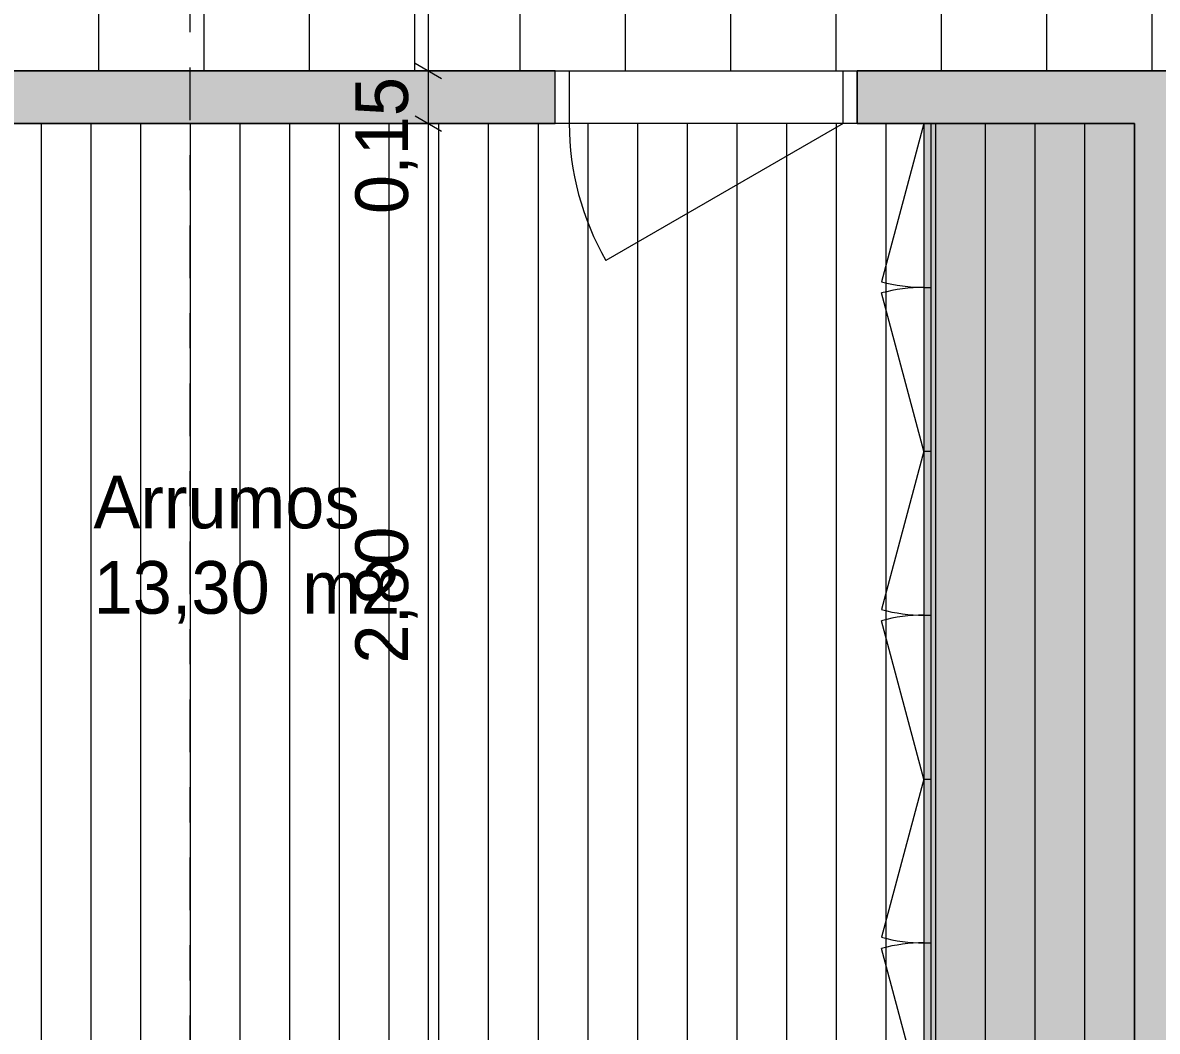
# Model space of a CAD drawing. Header units: metres. Extents: x -111189 to -108577, y -72951 to -72647.
# Drawn here: x -110737.475 to -110734.244, y -72937.689 to -72934.817 of the extents above; entities that cross this region are included whole.
import ezdxf

# ---------------------------------------------------------------- set-up
doc = ezdxf.new("R2010")
doc.units = ezdxf.units.M
doc.header["$MEASUREMENT"] = 0
doc.linetypes.add('Dot & Dashed', pattern=[0.670278, 0.3175, -0.176389, 0, -0.176389])
doc.linetypes.add('OTK - Traço Ponto CORTES_ALÇ', pattern=[0.6, 0.3, -0.15, 0, -0.15])
for name, color, linetype in [('Planta Piso -1_1_0', 7, 'Continuous'), ('Planta Piso -1_1_03 - LAJES', 7, 'Continuous'), ('Planta Piso -1_1_07 - MUROS', 7, 'Continuous'), ('Planta Piso -1_1_08 - EQUIPAMENTO FIXO', 7, 'Continuous'), ('Planta Piso -1_1_11 - ZONA_ÁREA', 7, 'Continuous'), ('Planta Piso -1_1_12 - COTAS GERAIS', 7, 'Continuous'), ('Planta Piso -1_1_14 - CORTES.Marcadores', 7, 'Continuous')]:
    doc.layers.add(name, color=color, linetype=linetype)
doc.styles.add('ESTILO_GERADO_3', font='AGENCYR.TTF')

# ---------------------------------------------------------------- blocks, each defined once
blk = doc.blocks.new('*X140', base_point=(-110755.4355, -72968.689))
at = {"layer": 'Planta Piso -1_1_03 - LAJES', "color": 253, "linetype": 'Continuous', "lineweight": 9, "ltscale": 1000}
for p, q in [((-110737.4217, -72935.1539), (-110737.4217, -72935.1039)), ((-110737.4217, -72935.1539), (-110737.4217, -72935.1039)), ((-110737.2802, -72935.1539), (-110737.2802, -72935.1039)), ((-110737.2802, -72935.1539), (-110737.2802, -72935.1039)), ((-110737.1387, -72935.1539), (-110737.1387, -72935.1039)), ((-110737.1387, -72935.1539), (-110737.1387, -72935.1039)), ((-110736.9972, -72935.1539), (-110736.9972, -72935.1039)), ((-110736.9972, -72935.1539), (-110736.9972, -72935.1039)), ((-110736.8557, -72935.1539), (-110736.8557, -72935.1039)), ((-110736.8557, -72935.1539), (-110736.8557, -72935.1039)), ((-110736.7142, -72935.1539), (-110736.7142, -72935.1039)), ((-110736.7142, -72935.1539), (-110736.7142, -72935.1039)), ((-110736.5727, -72935.1539), (-110736.5727, -72935.1039)), ((-110736.5727, -72935.1539), (-110736.5727, -72935.1039)), ((-110736.4312, -72935.1539), (-110736.4312, -72935.1039)), ((-110736.4312, -72935.1539), (-110736.4312, -72935.1039)), ((-110736.2897, -72935.1539), (-110736.2897, -72935.1039)), ((-110736.2897, -72935.1539), (-110736.2897, -72935.1039)), ((-110736.1482, -72935.1539), (-110736.1482, -72935.1039)), ((-110736.1482, -72935.1539), (-110736.1482, -72935.1039)), ((-110736.0067, -72935.1539), (-110736.0067, -72935.1039)), ((-110736.0067, -72935.1539), (-110736.0067, -72935.1039)), ((-110735.8652, -72935.1539), (-110735.8652, -72935.1039)), ((-110735.8652, -72935.1539), (-110735.8652, -72935.1039)), ((-110735.7237, -72935.1539), (-110735.7237, -72935.1039)), ((-110735.7237, -72935.1539), (-110735.7237, -72935.1039)), ((-110735.5822, -72935.1539), (-110735.5822, -72935.1039)), ((-110735.5822, -72935.1539), (-110735.5822, -72935.1039)), ((-110735.4407, -72935.1539), (-110735.4407, -72935.1039)), ((-110735.4407, -72935.1539), (-110735.4407, -72935.1039)), ((-110735.2992, -72935.1539), (-110735.2992, -72935.1039)), ((-110735.2992, -72935.1539), (-110735.2992, -72935.1039)), ((-110735.1577, -72935.1539), (-110735.1577, -72935.1039)), ((-110735.1577, -72935.1539), (-110735.1577, -72935.1039)), ((-110735.0162, -72935.1539), (-110735.0162, -72935.1039)), ((-110735.0162, -72935.1539), (-110735.0162, -72935.1039)), ((-110734.8747, -72935.1539), (-110734.8747, -72935.1039)), ((-110734.8747, -72935.1539), (-110734.8747, -72935.1039)), ((-110734.7332, -72935.1539), (-110734.7332, -72935.1039)), ((-110734.7332, -72935.1539), (-110734.7332, -72935.1039)), ((-110734.5917, -72935.1539), (-110734.5917, -72935.1039)), ((-110734.5917, -72935.1539), (-110734.5917, -72935.1039)), ((-110734.4502, -72935.1539), (-110734.4502, -72935.1039)), ((-110734.4502, -72935.1539), (-110734.4502, -72935.1039)), ((-110737.4217, -72935.4039), (-110737.4217, -72935.1539)), ((-110737.4217, -72935.4039), (-110737.4217, -72935.1539)), ((-110737.2802, -72935.4039), (-110737.2802, -72935.1539)), ((-110737.2802, -72935.4039), (-110737.2802, -72935.1539)), ((-110737.1387, -72935.4039), (-110737.1387, -72935.1539)), ((-110737.1387, -72935.4039), (-110737.1387, -72935.1539)), ((-110736.9972, -72935.4039), (-110736.9972, -72935.1539)), ((-110736.9972, -72935.4039), (-110736.9972, -72935.1539)), ((-110736.8557, -72935.4039), (-110736.8557, -72935.1539)), ((-110736.8557, -72935.4039), (-110736.8557, -72935.1539)), ((-110736.7142, -72935.4039), (-110736.7142, -72935.1539)), ((-110736.7142, -72935.4039), (-110736.7142, -72935.1539)), ((-110736.5727, -72935.4039), (-110736.5727, -72935.1539)), ((-110736.5727, -72935.4039), (-110736.5727, -72935.1539)), ((-110736.4312, -72935.4039), (-110736.4312, -72935.1539)), ((-110736.4312, -72935.4039), (-110736.4312, -72935.1539)), ((-110736.2897, -72935.4039), (-110736.2897, -72935.1539)), ((-110736.2897, -72935.4039), (-110736.2897, -72935.1539)), ((-110736.1482, -72935.4039), (-110736.1482, -72935.1539)), ((-110736.1482, -72935.4039), (-110736.1482, -72935.1539)), ((-110736.0067, -72935.4039), (-110736.0067, -72935.1539)), ((-110736.0067, -72935.4039), (-110736.0067, -72935.1539)), ((-110735.8652, -72935.4039), (-110735.8652, -72935.1539)), ((-110735.8652, -72935.4039), (-110735.8652, -72935.1539)), ((-110735.7237, -72935.4039), (-110735.7237, -72935.1539)), ((-110735.7237, -72935.4039), (-110735.7237, -72935.1539)), ((-110735.5822, -72935.4039), (-110735.5822, -72935.1539)), ((-110735.5822, -72935.4039), (-110735.5822, -72935.1539)), ((-110735.4407, -72935.4039), (-110735.4407, -72935.1539)), ((-110735.4407, -72935.4039), (-110735.4407, -72935.1539)), ((-110735.2992, -72935.4039), (-110735.2992, -72935.1539)), ((-110735.2992, -72935.4039), (-110735.2992, -72935.1539)), ((-110735.1577, -72935.4039), (-110735.1577, -72935.1539)), ((-110735.1577, -72935.4039), (-110735.1577, -72935.1539)), ((-110735.0162, -72935.4039), (-110735.0162, -72935.1539)), ((-110735.0162, -72935.4039), (-110735.0162, -72935.1539)), ((-110734.8747, -72935.4039), (-110734.8747, -72935.1539)), ((-110734.8747, -72935.4039), (-110734.8747, -72935.1539)), ((-110734.7332, -72935.4039), (-110734.7332, -72935.1539)), ((-110734.7332, -72935.4039), (-110734.7332, -72935.1539)), ((-110734.5917, -72935.4039), (-110734.5917, -72935.1539)), ((-110734.5917, -72935.4039), (-110734.5917, -72935.1539)), ((-110734.4502, -72935.4039), (-110734.4502, -72935.1539)), ((-110734.4502, -72935.4039), (-110734.4502, -72935.1539)), ((-110734.3087, -72935.4039), (-110734.3087, -72935.1539)), ((-110737.4217, -72935.6539), (-110737.4217, -72935.4039)), ((-110737.4217, -72935.6539), (-110737.4217, -72935.4039)), ((-110737.2802, -72935.6539), (-110737.2802, -72935.4039)), ((-110737.2802, -72935.6539), (-110737.2802, -72935.4039)), ((-110737.1387, -72935.6539), (-110737.1387, -72935.4039)), ((-110737.1387, -72935.6539), (-110737.1387, -72935.4039)), ((-110736.9972, -72935.6539), (-110736.9972, -72935.4039)), ((-110736.9972, -72935.6539), (-110736.9972, -72935.4039)), ((-110736.8557, -72935.6539), (-110736.8557, -72935.4039)), ((-110736.8557, -72935.6539), (-110736.8557, -72935.4039)), ((-110736.7142, -72935.6539), (-110736.7142, -72935.4039)), ((-110736.7142, -72935.6539), (-110736.7142, -72935.4039)), ((-110736.5727, -72935.6539), (-110736.5727, -72935.4039)), ((-110736.5727, -72935.6539), (-110736.5727, -72935.4039)), ((-110736.4312, -72935.6539), (-110736.4312, -72935.4039)), ((-110736.4312, -72935.6539), (-110736.4312, -72935.4039)), ((-110736.2897, -72935.6539), (-110736.2897, -72935.4039)), ((-110736.2897, -72935.6539), (-110736.2897, -72935.4039)), ((-110736.1482, -72935.6539), (-110736.1482, -72935.4039)), ((-110736.1482, -72935.6539), (-110736.1482, -72935.4039)), ((-110736.0067, -72935.6539), (-110736.0067, -72935.4039)), ((-110736.0067, -72935.6539), (-110736.0067, -72935.4039)), ((-110735.8652, -72935.6539), (-110735.8652, -72935.4039)), ((-110735.8652, -72935.6539), (-110735.8652, -72935.4039)), ((-110735.7237, -72935.6539), (-110735.7237, -72935.4039)), ((-110735.7237, -72935.6539), (-110735.7237, -72935.4039)), ((-110735.5822, -72935.6539), (-110735.5822, -72935.4039)), ((-110735.5822, -72935.6539), (-110735.5822, -72935.4039)), ((-110735.4407, -72935.6539), (-110735.4407, -72935.4039)), ((-110735.4407, -72935.6539), (-110735.4407, -72935.4039)), ((-110735.2992, -72935.6539), (-110735.2992, -72935.4039)), ((-110735.2992, -72935.6539), (-110735.2992, -72935.4039)), ((-110735.1577, -72935.6539), (-110735.1577, -72935.4039)), ((-110735.1577, -72935.6539), (-110735.1577, -72935.4039)), ((-110735.0162, -72935.6539), (-110735.0162, -72935.4039)), ((-110735.0162, -72935.6539), (-110735.0162, -72935.4039)), ((-110734.8747, -72935.6539), (-110734.8747, -72935.4039)), ((-110734.8747, -72935.6539), (-110734.8747, -72935.4039)), ((-110734.7332, -72935.6539), (-110734.7332, -72935.4039)), ((-110734.7332, -72935.6539), (-110734.7332, -72935.4039)), ((-110734.5917, -72935.6539), (-110734.5917, -72935.4039)), ((-110734.5917, -72935.6539), (-110734.5917, -72935.4039)), ((-110734.4502, -72935.6539), (-110734.4502, -72935.4039)), ((-110734.4502, -72935.6539), (-110734.4502, -72935.4039)), ((-110734.3087, -72935.6539), (-110734.3087, -72935.4039)), ((-110737.4217, -72935.9039), (-110737.4217, -72935.6539)), ((-110737.4217, -72935.9039), (-110737.4217, -72935.6539)), ((-110737.2802, -72935.9039), (-110737.2802, -72935.6539)), ((-110737.2802, -72935.9039), (-110737.2802, -72935.6539)), ((-110737.1387, -72935.9039), (-110737.1387, -72935.6539)), ((-110737.1387, -72935.9039), (-110737.1387, -72935.6539)), ((-110736.9972, -72935.9039), (-110736.9972, -72935.6539)), ((-110736.9972, -72935.9039), (-110736.9972, -72935.6539)), ((-110736.8557, -72935.9039), (-110736.8557, -72935.6539)), ((-110736.8557, -72935.9039), (-110736.8557, -72935.6539)), ((-110736.7142, -72935.9039), (-110736.7142, -72935.6539)), ((-110736.7142, -72935.9039), (-110736.7142, -72935.6539)), ((-110736.5727, -72935.9039), (-110736.5727, -72935.6539)), ((-110736.5727, -72935.9039), (-110736.5727, -72935.6539)), ((-110736.4312, -72935.9039), (-110736.4312, -72935.6539)), ((-110736.4312, -72935.9039), (-110736.4312, -72935.6539)), ((-110736.2897, -72935.9039), (-110736.2897, -72935.6539)), ((-110736.2897, -72935.9039), (-110736.2897, -72935.6539)), ((-110736.1482, -72935.9039), (-110736.1482, -72935.6539)), ((-110736.1482, -72935.9039), (-110736.1482, -72935.6539)), ((-110736.0067, -72935.9039), (-110736.0067, -72935.6539)), ((-110736.0067, -72935.9039), (-110736.0067, -72935.6539)), ((-110735.8652, -72935.9039), (-110735.8652, -72935.6539)), ((-110735.8652, -72935.9039), (-110735.8652, -72935.6539)), ((-110735.7237, -72935.9039), (-110735.7237, -72935.6539)), ((-110735.7237, -72935.9039), (-110735.7237, -72935.6539)), ((-110735.5822, -72935.9039), (-110735.5822, -72935.6539)), ((-110735.5822, -72935.9039), (-110735.5822, -72935.6539)), ((-110735.4407, -72935.9039), (-110735.4407, -72935.6539)), ((-110735.4407, -72935.9039), (-110735.4407, -72935.6539)), ((-110735.2992, -72935.9039), (-110735.2992, -72935.6539)), ((-110735.2992, -72935.9039), (-110735.2992, -72935.6539)), ((-110735.1577, -72935.9039), (-110735.1577, -72935.6539)), ((-110735.1577, -72935.9039), (-110735.1577, -72935.6539)), ((-110735.0162, -72935.9039), (-110735.0162, -72935.6539)), ((-110735.0162, -72935.9039), (-110735.0162, -72935.6539)), ((-110734.8747, -72935.9039), (-110734.8747, -72935.6539)), ((-110734.8747, -72935.9039), (-110734.8747, -72935.6539)), ((-110734.7332, -72935.9039), (-110734.7332, -72935.6539)), ((-110734.7332, -72935.9039), (-110734.7332, -72935.6539)), ((-110734.5917, -72935.9039), (-110734.5917, -72935.6539)), ((-110734.5917, -72935.9039), (-110734.5917, -72935.6539)), ((-110734.4502, -72935.9039), (-110734.4502, -72935.6539)), ((-110734.4502, -72935.9039), (-110734.4502, -72935.6539)), ((-110734.3087, -72935.9039), (-110734.3087, -72935.6539)), ((-110737.4217, -72936.1539), (-110737.4217, -72935.9039)), ((-110737.4217, -72936.1539), (-110737.4217, -72935.9039)), ((-110737.2802, -72936.1539), (-110737.2802, -72935.9039)), ((-110737.2802, -72936.1539), (-110737.2802, -72935.9039)), ((-110737.1387, -72936.1539), (-110737.1387, -72935.9039)), ((-110737.1387, -72936.1539), (-110737.1387, -72935.9039)), ((-110736.9972, -72936.1539), (-110736.9972, -72935.9039)), ((-110736.9972, -72936.1539), (-110736.9972, -72935.9039)), ((-110736.8557, -72936.1539), (-110736.8557, -72935.9039)), ((-110736.8557, -72936.1539), (-110736.8557, -72935.9039)), ((-110736.7142, -72936.1539), (-110736.7142, -72935.9039)), ((-110736.7142, -72936.1539), (-110736.7142, -72935.9039)), ((-110736.5727, -72936.1539), (-110736.5727, -72935.9039)), ((-110736.5727, -72936.1539), (-110736.5727, -72935.9039)), ((-110736.4312, -72936.1539), (-110736.4312, -72935.9039)), ((-110736.4312, -72936.1539), (-110736.4312, -72935.9039)), ((-110736.2897, -72936.1539), (-110736.2897, -72935.9039)), ((-110736.2897, -72936.1539), (-110736.2897, -72935.9039)), ((-110736.1482, -72936.1539), (-110736.1482, -72935.9039)), ((-110736.1482, -72936.1539), (-110736.1482, -72935.9039)), ((-110736.0067, -72936.1539), (-110736.0067, -72935.9039)), ((-110736.0067, -72936.1539), (-110736.0067, -72935.9039)), ((-110735.8652, -72936.1539), (-110735.8652, -72935.9039)), ((-110735.8652, -72936.1539), (-110735.8652, -72935.9039)), ((-110735.7237, -72936.1539), (-110735.7237, -72935.9039)), ((-110735.7237, -72936.1539), (-110735.7237, -72935.9039)), ((-110735.5822, -72936.1539), (-110735.5822, -72935.9039)), ((-110735.5822, -72936.1539), (-110735.5822, -72935.9039)), ((-110735.4407, -72936.1539), (-110735.4407, -72935.9039)), ((-110735.4407, -72936.1539), (-110735.4407, -72935.9039)), ((-110735.2992, -72936.1539), (-110735.2992, -72935.9039)), ((-110735.2992, -72936.1539), (-110735.2992, -72935.9039)), ((-110735.1577, -72936.1539), (-110735.1577, -72935.9039)), ((-110735.1577, -72936.1539), (-110735.1577, -72935.9039)), ((-110735.0162, -72936.1539), (-110735.0162, -72935.9039)), ((-110735.0162, -72936.1539), (-110735.0162, -72935.9039)), ((-110734.8747, -72936.1539), (-110734.8747, -72935.9039)), ((-110734.8747, -72936.1539), (-110734.8747, -72935.9039)), ((-110734.7332, -72936.1539), (-110734.7332, -72935.9039)), ((-110734.7332, -72936.1539), (-110734.7332, -72935.9039)), ((-110734.5917, -72936.1539), (-110734.5917, -72935.9039)), ((-110734.5917, -72936.1539), (-110734.5917, -72935.9039)), ((-110734.4502, -72936.1539), (-110734.4502, -72935.9039)), ((-110734.4502, -72936.1539), (-110734.4502, -72935.9039)), ((-110734.3087, -72936.1539), (-110734.3087, -72935.9039)), ((-110737.4217, -72936.4039), (-110737.4217, -72936.1539)), ((-110737.4217, -72936.4039), (-110737.4217, -72936.1539)), ((-110737.2802, -72936.4039), (-110737.2802, -72936.1539)), ((-110737.2802, -72936.4039), (-110737.2802, -72936.1539)), ((-110737.1387, -72936.4039), (-110737.1387, -72936.1539)), ((-110737.1387, -72936.4039), (-110737.1387, -72936.1539)), ((-110736.9972, -72936.4039), (-110736.9972, -72936.1539)), ((-110736.9972, -72936.4039), (-110736.9972, -72936.1539)), ((-110736.8557, -72936.4039), (-110736.8557, -72936.1539)), ((-110736.8557, -72936.4039), (-110736.8557, -72936.1539)), ((-110736.7142, -72936.4039), (-110736.7142, -72936.1539)), ((-110736.7142, -72936.4039), (-110736.7142, -72936.1539)), ((-110736.5727, -72936.4039), (-110736.5727, -72936.1539)), ((-110736.5727, -72936.4039), (-110736.5727, -72936.1539)), ((-110736.4312, -72936.4039), (-110736.4312, -72936.1539)), ((-110736.4312, -72936.4039), (-110736.4312, -72936.1539)), ((-110736.2897, -72936.4039), (-110736.2897, -72936.1539)), ((-110736.2897, -72936.4039), (-110736.2897, -72936.1539)), ((-110736.1482, -72936.4039), (-110736.1482, -72936.1539)), ((-110736.1482, -72936.4039), (-110736.1482, -72936.1539)), ((-110736.0067, -72936.4039), (-110736.0067, -72936.1539)), ((-110736.0067, -72936.4039), (-110736.0067, -72936.1539)), ((-110735.8652, -72936.4039), (-110735.8652, -72936.1539)), ((-110735.8652, -72936.4039), (-110735.8652, -72936.1539)), ((-110735.7237, -72936.4039), (-110735.7237, -72936.1539)), ((-110735.7237, -72936.4039), (-110735.7237, -72936.1539)), ((-110735.5822, -72936.4039), (-110735.5822, -72936.1539)), ((-110735.5822, -72936.4039), (-110735.5822, -72936.1539)), ((-110735.4407, -72936.4039), (-110735.4407, -72936.1539)), ((-110735.4407, -72936.4039), (-110735.4407, -72936.1539)), ((-110735.2992, -72936.4039), (-110735.2992, -72936.1539)), ((-110735.2992, -72936.4039), (-110735.2992, -72936.1539)), ((-110735.1577, -72936.4039), (-110735.1577, -72936.1539)), ((-110735.1577, -72936.4039), (-110735.1577, -72936.1539)), ((-110735.0162, -72936.4039), (-110735.0162, -72936.1539)), ((-110735.0162, -72936.4039), (-110735.0162, -72936.1539)), ((-110734.8747, -72936.4039), (-110734.8747, -72936.1539)), ((-110734.8747, -72936.4039), (-110734.8747, -72936.1539)), ((-110734.7332, -72936.4039), (-110734.7332, -72936.1539)), ((-110734.7332, -72936.4039), (-110734.7332, -72936.1539)), ((-110734.5917, -72936.4039), (-110734.5917, -72936.1539)), ((-110734.5917, -72936.4039), (-110734.5917, -72936.1539)), ((-110734.4502, -72936.4039), (-110734.4502, -72936.1539)), ((-110734.4502, -72936.4039), (-110734.4502, -72936.1539)), ((-110734.3087, -72936.4039), (-110734.3087, -72936.1539)), ((-110737.4217, -72936.6539), (-110737.4217, -72936.4039)), ((-110737.4217, -72936.6539), (-110737.4217, -72936.4039)), ((-110737.2802, -72936.6539), (-110737.2802, -72936.4039)), ((-110737.2802, -72936.6539), (-110737.2802, -72936.4039)), ((-110737.1387, -72936.6539), (-110737.1387, -72936.4039)), ((-110737.1387, -72936.6539), (-110737.1387, -72936.4039)), ((-110736.9972, -72936.6539), (-110736.9972, -72936.4039)), ((-110736.9972, -72936.6539), (-110736.9972, -72936.4039)), ((-110736.8557, -72936.6539), (-110736.8557, -72936.4039)), ((-110736.8557, -72936.6539), (-110736.8557, -72936.4039)), ((-110736.7142, -72936.6539), (-110736.7142, -72936.4039)), ((-110736.7142, -72936.6539), (-110736.7142, -72936.4039)), ((-110736.5727, -72936.6539), (-110736.5727, -72936.4039)), ((-110736.5727, -72936.6539), (-110736.5727, -72936.4039)), ((-110736.4312, -72936.6539), (-110736.4312, -72936.4039)), ((-110736.4312, -72936.6539), (-110736.4312, -72936.4039)), ((-110736.2897, -72936.6539), (-110736.2897, -72936.4039)), ((-110736.2897, -72936.6539), (-110736.2897, -72936.4039)), ((-110736.1482, -72936.6539), (-110736.1482, -72936.4039)), ((-110736.1482, -72936.6539), (-110736.1482, -72936.4039)), ((-110736.0067, -72936.6539), (-110736.0067, -72936.4039)), ((-110736.0067, -72936.6539), (-110736.0067, -72936.4039)), ((-110735.8652, -72936.6539), (-110735.8652, -72936.4039)), ((-110735.8652, -72936.6539), (-110735.8652, -72936.4039)), ((-110735.7237, -72936.6539), (-110735.7237, -72936.4039)), ((-110735.7237, -72936.6539), (-110735.7237, -72936.4039)), ((-110735.5822, -72936.6539), (-110735.5822, -72936.4039)), ((-110735.5822, -72936.6539), (-110735.5822, -72936.4039)), ((-110735.4407, -72936.6539), (-110735.4407, -72936.4039)), ((-110735.4407, -72936.6539), (-110735.4407, -72936.4039)), ((-110735.2992, -72936.6539), (-110735.2992, -72936.4039)), ((-110735.2992, -72936.6539), (-110735.2992, -72936.4039)), ((-110735.1577, -72936.6539), (-110735.1577, -72936.4039)), ((-110735.1577, -72936.6539), (-110735.1577, -72936.4039)), ((-110735.0162, -72936.6539), (-110735.0162, -72936.4039)), ((-110735.0162, -72936.6539), (-110735.0162, -72936.4039)), ((-110734.8747, -72936.6539), (-110734.8747, -72936.4039)), ((-110734.8747, -72936.6539), (-110734.8747, -72936.4039)), ((-110734.7332, -72936.6539), (-110734.7332, -72936.4039)), ((-110734.7332, -72936.6539), (-110734.7332, -72936.4039)), ((-110734.5917, -72936.6539), (-110734.5917, -72936.4039)), ((-110734.5917, -72936.6539), (-110734.5917, -72936.4039)), ((-110734.4502, -72936.6539), (-110734.4502, -72936.4039)), ((-110734.4502, -72936.6539), (-110734.4502, -72936.4039)), ((-110734.3087, -72936.6539), (-110734.3087, -72936.4039)), ((-110737.4217, -72936.9039), (-110737.4217, -72936.6539)), ((-110737.4217, -72936.9039), (-110737.4217, -72936.6539)), ((-110737.2802, -72936.9039), (-110737.2802, -72936.6539)), ((-110737.2802, -72936.9039), (-110737.2802, -72936.6539)), ((-110737.1387, -72936.9039), (-110737.1387, -72936.6539)), ((-110737.1387, -72936.9039), (-110737.1387, -72936.6539)), ((-110736.9972, -72936.9039), (-110736.9972, -72936.6539)), ((-110736.9972, -72936.9039), (-110736.9972, -72936.6539)), ((-110736.8557, -72936.9039), (-110736.8557, -72936.6539)), ((-110736.8557, -72936.9039), (-110736.8557, -72936.6539)), ((-110736.7142, -72936.9039), (-110736.7142, -72936.6539)), ((-110736.7142, -72936.9039), (-110736.7142, -72936.6539)), ((-110736.5727, -72936.9039), (-110736.5727, -72936.6539)), ((-110736.5727, -72936.9039), (-110736.5727, -72936.6539)), ((-110736.4312, -72936.9039), (-110736.4312, -72936.6539)), ((-110736.4312, -72936.9039), (-110736.4312, -72936.6539)), ((-110736.2897, -72936.9039), (-110736.2897, -72936.6539)), ((-110736.2897, -72936.9039), (-110736.2897, -72936.6539)), ((-110736.1482, -72936.9039), (-110736.1482, -72936.6539)), ((-110736.1482, -72936.9039), (-110736.1482, -72936.6539)), ((-110736.0067, -72936.9039), (-110736.0067, -72936.6539)), ((-110736.0067, -72936.9039), (-110736.0067, -72936.6539)), ((-110735.8652, -72936.9039), (-110735.8652, -72936.6539)), ((-110735.8652, -72936.9039), (-110735.8652, -72936.6539)), ((-110735.7237, -72936.9039), (-110735.7237, -72936.6539)), ((-110735.7237, -72936.9039), (-110735.7237, -72936.6539)), ((-110735.5822, -72936.9039), (-110735.5822, -72936.6539)), ((-110735.5822, -72936.9039), (-110735.5822, -72936.6539)), ((-110735.4407, -72936.9039), (-110735.4407, -72936.6539)), ((-110735.4407, -72936.9039), (-110735.4407, -72936.6539)), ((-110735.2992, -72936.9039), (-110735.2992, -72936.6539)), ((-110735.2992, -72936.9039), (-110735.2992, -72936.6539)), ((-110735.1577, -72936.9039), (-110735.1577, -72936.6539)), ((-110735.1577, -72936.9039), (-110735.1577, -72936.6539)), ((-110735.0162, -72936.9039), (-110735.0162, -72936.6539)), ((-110735.0162, -72936.9039), (-110735.0162, -72936.6539)), ((-110734.8747, -72936.9039), (-110734.8747, -72936.6539)), ((-110734.8747, -72936.9039), (-110734.8747, -72936.6539)), ((-110734.7332, -72936.9039), (-110734.7332, -72936.6539)), ((-110734.7332, -72936.9039), (-110734.7332, -72936.6539)), ((-110734.5917, -72936.9039), (-110734.5917, -72936.6539)), ((-110734.5917, -72936.9039), (-110734.5917, -72936.6539)), ((-110734.4502, -72936.9039), (-110734.4502, -72936.6539)), ((-110734.4502, -72936.9039), (-110734.4502, -72936.6539)), ((-110734.3087, -72936.9039), (-110734.3087, -72936.6539)), ((-110737.4217, -72937.1539), (-110737.4217, -72936.9039)), ((-110737.4217, -72937.1539), (-110737.4217, -72936.9039)), ((-110737.2802, -72937.1539), (-110737.2802, -72936.9039)), ((-110737.2802, -72937.1539), (-110737.2802, -72936.9039)), ((-110737.1387, -72937.1539), (-110737.1387, -72936.9039)), ((-110737.1387, -72937.1539), (-110737.1387, -72936.9039)), ((-110736.9972, -72937.1539), (-110736.9972, -72936.9039)), ((-110736.9972, -72937.1539), (-110736.9972, -72936.9039)), ((-110736.8557, -72937.1539), (-110736.8557, -72936.9039)), ((-110736.8557, -72937.1539), (-110736.8557, -72936.9039)), ((-110736.7142, -72937.1539), (-110736.7142, -72936.9039)), ((-110736.7142, -72937.1539), (-110736.7142, -72936.9039)), ((-110736.5727, -72937.1539), (-110736.5727, -72936.9039)), ((-110736.5727, -72937.1539), (-110736.5727, -72936.9039)), ((-110736.4312, -72937.1539), (-110736.4312, -72936.9039)), ((-110736.4312, -72937.1539), (-110736.4312, -72936.9039)), ((-110736.2897, -72937.1539), (-110736.2897, -72936.9039)), ((-110736.2897, -72937.1539), (-110736.2897, -72936.9039)), ((-110736.1482, -72937.1539), (-110736.1482, -72936.9039)), ((-110736.1482, -72937.1539), (-110736.1482, -72936.9039)), ((-110736.0067, -72937.1539), (-110736.0067, -72936.9039)), ((-110736.0067, -72937.1539), (-110736.0067, -72936.9039)), ((-110735.8652, -72937.1539), (-110735.8652, -72936.9039)), ((-110735.8652, -72937.1539), (-110735.8652, -72936.9039)), ((-110735.7237, -72937.1539), (-110735.7237, -72936.9039)), ((-110735.7237, -72937.1539), (-110735.7237, -72936.9039)), ((-110735.5822, -72937.1539), (-110735.5822, -72936.9039)), ((-110735.5822, -72937.1539), (-110735.5822, -72936.9039)), ((-110735.4407, -72937.1539), (-110735.4407, -72936.9039)), ((-110735.4407, -72937.1539), (-110735.4407, -72936.9039)), ((-110735.2992, -72937.1539), (-110735.2992, -72936.9039)), ((-110735.2992, -72937.1539), (-110735.2992, -72936.9039)), ((-110735.1577, -72937.1539), (-110735.1577, -72936.9039)), ((-110735.1577, -72937.1539), (-110735.1577, -72936.9039)), ((-110735.0162, -72937.1539), (-110735.0162, -72936.9039)), ((-110735.0162, -72937.1539), (-110735.0162, -72936.9039)), ((-110734.8747, -72937.1539), (-110734.8747, -72936.9039)), ((-110734.8747, -72937.1539), (-110734.8747, -72936.9039)), ((-110734.7332, -72937.1539), (-110734.7332, -72936.9039)), ((-110734.7332, -72937.1539), (-110734.7332, -72936.9039)), ((-110734.5917, -72937.1539), (-110734.5917, -72936.9039)), ((-110734.5917, -72937.1539), (-110734.5917, -72936.9039)), ((-110734.4502, -72937.1539), (-110734.4502, -72936.9039)), ((-110734.4502, -72937.1539), (-110734.4502, -72936.9039)), ((-110734.3087, -72937.1539), (-110734.3087, -72936.9039)), ((-110737.4217, -72937.4039), (-110737.4217, -72937.1539)), ((-110737.4217, -72937.4039), (-110737.4217, -72937.1539)), ((-110737.2802, -72937.4039), (-110737.2802, -72937.1539)), ((-110737.2802, -72937.4039), (-110737.2802, -72937.1539)), ((-110737.1387, -72937.4039), (-110737.1387, -72937.1539)), ((-110737.1387, -72937.4039), (-110737.1387, -72937.1539)), ((-110736.9972, -72937.4039), (-110736.9972, -72937.1539)), ((-110736.9972, -72937.4039), (-110736.9972, -72937.1539)), ((-110736.8557, -72937.4039), (-110736.8557, -72937.1539)), ((-110736.8557, -72937.4039), (-110736.8557, -72937.1539)), ((-110736.7142, -72937.4039), (-110736.7142, -72937.1539)), ((-110736.7142, -72937.4039), (-110736.7142, -72937.1539)), ((-110736.5727, -72937.4039), (-110736.5727, -72937.1539)), ((-110736.5727, -72937.4039), (-110736.5727, -72937.1539)), ((-110736.4312, -72937.4039), (-110736.4312, -72937.1539)), ((-110736.4312, -72937.4039), (-110736.4312, -72937.1539)), ((-110736.2897, -72937.4039), (-110736.2897, -72937.1539)), ((-110736.2897, -72937.4039), (-110736.2897, -72937.1539)), ((-110736.1482, -72937.4039), (-110736.1482, -72937.1539)), ((-110736.1482, -72937.4039), (-110736.1482, -72937.1539)), ((-110736.0067, -72937.4039), (-110736.0067, -72937.1539)), ((-110736.0067, -72937.4039), (-110736.0067, -72937.1539)), ((-110735.8652, -72937.4039), (-110735.8652, -72937.1539)), ((-110735.8652, -72937.4039), (-110735.8652, -72937.1539)), ((-110735.7237, -72937.4039), (-110735.7237, -72937.1539)), ((-110735.7237, -72937.4039), (-110735.7237, -72937.1539)), ((-110735.5822, -72937.4039), (-110735.5822, -72937.1539)), ((-110735.5822, -72937.4039), (-110735.5822, -72937.1539)), ((-110735.4407, -72937.4039), (-110735.4407, -72937.1539)), ((-110735.4407, -72937.4039), (-110735.4407, -72937.1539)), ((-110735.2992, -72937.4039), (-110735.2992, -72937.1539)), ((-110735.2992, -72937.4039), (-110735.2992, -72937.1539)), ((-110735.1577, -72937.4039), (-110735.1577, -72937.1539)), ((-110735.1577, -72937.4039), (-110735.1577, -72937.1539)), ((-110735.0162, -72937.4039), (-110735.0162, -72937.1539)), ((-110735.0162, -72937.4039), (-110735.0162, -72937.1539)), ((-110734.8747, -72937.4039), (-110734.8747, -72937.1539)), ((-110734.8747, -72937.4039), (-110734.8747, -72937.1539)), ((-110734.7332, -72937.4039), (-110734.7332, -72937.1539)), ((-110734.7332, -72937.4039), (-110734.7332, -72937.1539)), ((-110734.5917, -72937.4039), (-110734.5917, -72937.1539)), ((-110734.5917, -72937.4039), (-110734.5917, -72937.1539)), ((-110734.4502, -72937.4039), (-110734.4502, -72937.1539)), ((-110734.4502, -72937.4039), (-110734.4502, -72937.1539)), ((-110734.3087, -72937.4039), (-110734.3087, -72937.1539)), ((-110737.4217, -72937.6539), (-110737.4217, -72937.4039)), ((-110737.4217, -72937.6539), (-110737.4217, -72937.4039)), ((-110737.2802, -72937.6539), (-110737.2802, -72937.4039)), ((-110737.2802, -72937.6539), (-110737.2802, -72937.4039)), ((-110737.1387, -72937.6539), (-110737.1387, -72937.4039)), ((-110737.1387, -72937.6539), (-110737.1387, -72937.4039)), ((-110736.9972, -72937.6539), (-110736.9972, -72937.4039)), ((-110736.9972, -72937.6539), (-110736.9972, -72937.4039)), ((-110736.8557, -72937.6539), (-110736.8557, -72937.4039)), ((-110736.8557, -72937.6539), (-110736.8557, -72937.4039)), ((-110736.7142, -72937.6539), (-110736.7142, -72937.4039)), ((-110736.7142, -72937.6539), (-110736.7142, -72937.4039)), ((-110736.5727, -72937.6539), (-110736.5727, -72937.4039)), ((-110736.5727, -72937.6539), (-110736.5727, -72937.4039)), ((-110736.4312, -72937.6539), (-110736.4312, -72937.4039)), ((-110736.4312, -72937.6539), (-110736.4312, -72937.4039)), ((-110736.2897, -72937.6539), (-110736.2897, -72937.4039)), ((-110736.2897, -72937.6539), (-110736.2897, -72937.4039)), ((-110736.1482, -72937.6539), (-110736.1482, -72937.4039)), ((-110736.1482, -72937.6539), (-110736.1482, -72937.4039)), ((-110736.0067, -72937.6539), (-110736.0067, -72937.4039)), ((-110736.0067, -72937.6539), (-110736.0067, -72937.4039)), ((-110735.8652, -72937.6539), (-110735.8652, -72937.4039)), ((-110735.8652, -72937.6539), (-110735.8652, -72937.4039)), ((-110735.7237, -72937.6539), (-110735.7237, -72937.4039)), ((-110735.7237, -72937.6539), (-110735.7237, -72937.4039)), ((-110735.5822, -72937.6539), (-110735.5822, -72937.4039)), ((-110735.5822, -72937.6539), (-110735.5822, -72937.4039)), ((-110735.4407, -72937.6539), (-110735.4407, -72937.4039)), ((-110735.4407, -72937.6539), (-110735.4407, -72937.4039)), ((-110735.2992, -72937.6539), (-110735.2992, -72937.4039)), ((-110735.2992, -72937.6539), (-110735.2992, -72937.4039)), ((-110735.1577, -72937.6539), (-110735.1577, -72937.4039)), ((-110735.1577, -72937.6539), (-110735.1577, -72937.4039)), ((-110735.0162, -72937.6539), (-110735.0162, -72937.4039)), ((-110735.0162, -72937.6539), (-110735.0162, -72937.4039)), ((-110734.8747, -72937.6539), (-110734.8747, -72937.4039)), ((-110734.8747, -72937.6539), (-110734.8747, -72937.4039)), ((-110734.7332, -72937.6539), (-110734.7332, -72937.4039)), ((-110734.7332, -72937.6539), (-110734.7332, -72937.4039)), ((-110734.5917, -72937.6539), (-110734.5917, -72937.4039)), ((-110734.5917, -72937.6539), (-110734.5917, -72937.4039)), ((-110734.4502, -72937.6539), (-110734.4502, -72937.4039)), ((-110734.4502, -72937.6539), (-110734.4502, -72937.4039)), ((-110734.3087, -72937.6539), (-110734.3087, -72937.4039)), ((-110737.4217, -72937.9039), (-110737.4217, -72937.6539)), ((-110737.4217, -72937.9039), (-110737.4217, -72937.6539)), ((-110737.2802, -72937.9039), (-110737.2802, -72937.6539)), ((-110737.2802, -72937.9039), (-110737.2802, -72937.6539)), ((-110737.1387, -72937.9039), (-110737.1387, -72937.6539)), ((-110737.1387, -72937.9039), (-110737.1387, -72937.6539)), ((-110736.9972, -72937.9039), (-110736.9972, -72937.6539)), ((-110736.9972, -72937.9039), (-110736.9972, -72937.6539)), ((-110736.8557, -72937.9039), (-110736.8557, -72937.6539)), ((-110736.8557, -72937.9039), (-110736.8557, -72937.6539)), ((-110736.7142, -72937.9039), (-110736.7142, -72937.6539)), ((-110736.7142, -72937.9039), (-110736.7142, -72937.6539)), ((-110736.5727, -72937.9039), (-110736.5727, -72937.6539)), ((-110736.5727, -72937.9039), (-110736.5727, -72937.6539)), ((-110736.4312, -72937.9039), (-110736.4312, -72937.6539)), ((-110736.4312, -72937.9039), (-110736.4312, -72937.6539)), ((-110736.2897, -72937.9039), (-110736.2897, -72937.6539)), ((-110736.2897, -72937.9039), (-110736.2897, -72937.6539)), ((-110736.1482, -72937.9039), (-110736.1482, -72937.6539)), ((-110736.1482, -72937.9039), (-110736.1482, -72937.6539)), ((-110736.0067, -72937.9039), (-110736.0067, -72937.6539)), ((-110736.0067, -72937.9039), (-110736.0067, -72937.6539)), ((-110735.8652, -72937.9039), (-110735.8652, -72937.6539)), ((-110735.8652, -72937.9039), (-110735.8652, -72937.6539)), ((-110735.7237, -72937.9039), (-110735.7237, -72937.6539)), ((-110735.7237, -72937.9039), (-110735.7237, -72937.6539)), ((-110735.5822, -72937.9039), (-110735.5822, -72937.6539)), ((-110735.5822, -72937.9039), (-110735.5822, -72937.6539)), ((-110735.4407, -72937.9039), (-110735.4407, -72937.6539)), ((-110735.4407, -72937.9039), (-110735.4407, -72937.6539)), ((-110735.2992, -72937.9039), (-110735.2992, -72937.6539)), ((-110735.2992, -72937.9039), (-110735.2992, -72937.6539)), ((-110735.1577, -72937.9039), (-110735.1577, -72937.6539)), ((-110735.1577, -72937.9039), (-110735.1577, -72937.6539)), ((-110735.0162, -72937.9039), (-110735.0162, -72937.6539)), ((-110735.0162, -72937.9039), (-110735.0162, -72937.6539)), ((-110734.8747, -72937.9039), (-110734.8747, -72937.6539)), ((-110734.8747, -72937.9039), (-110734.8747, -72937.6539)), ((-110734.7332, -72937.9039), (-110734.7332, -72937.6539)), ((-110734.7332, -72937.9039), (-110734.7332, -72937.6539)), ((-110734.5917, -72937.9039), (-110734.5917, -72937.6539)), ((-110734.5917, -72937.9039), (-110734.5917, -72937.6539)), ((-110734.4502, -72937.9039), (-110734.4502, -72937.6539)), ((-110734.4502, -72937.9039), (-110734.4502, -72937.6539)), ((-110734.3087, -72937.9039), (-110734.3087, -72937.6539))]:
    blk.add_line(p, q, dxfattribs=at)

msp = doc.modelspace()

# ---------------------------------------------------------------- hatches: boundary and pattern name
at = {"layer": 'Planta Piso -1_1_03 - LAJES', "linetype": 'Continuous', "lineweight": 9, "transparency": 33554546}
h = msp.add_hatch(dxfattribs=at)
h.set_pattern_fill('GRID_30X30_0001', color=253, style=0, pattern_type=2)
h.set_pattern_definition([(4e-07, (-110739.05865, -72934.95392), (-2e-09, 0.3), []), (90, (-110739.05865, -72934.95392), (0.3, 2e-09), [])])
h.paths.add_polyline_path([(-110739.0587, -72934.9539), (-110734.0587, -72934.9539), (-110734.0587, -72937.6589), (-110729.6087, -72937.6589), (-110729.6087, -72928.2539), (-110731.6087, -72928.2539), (-110731.6087, -72930.4039), (-110732.6587, -72930.4039), (-110739.0587, -72930.4039)])
at = {"layer": 'Planta Piso -1_1_07 - MUROS', "linetype": 'Continuous', "lineweight": 0, "true_color": 0x939598}
h = msp.add_hatch(color=252, dxfattribs=at)
h.paths.add_polyline_path([(-110736.32, -72928.0039), (-110736.5406, -72928.0039), (-110736.9991, -72928.0039), (-110736.9991, -72928.2539), (-110736.32, -72928.2539)])
h.paths.add_polyline_path([(-110732.2587, -72928.0039), (-110736.32, -72928.0039), (-110736.32, -72928.2539), (-110736.0587, -72928.2539), (-110732.2587, -72928.2539)])
h.paths.add_polyline_path([(-110733.7587, -72928.2539), (-110733.9087, -72928.2539), (-110733.9087, -72929.3439), (-110733.7587, -72929.3439), (-110733.7587, -72929.3219)])
h.paths.add_polyline_path([(-110731.6087, -72928.2539), (-110731.7587, -72928.2539), (-110731.7587, -72930.2539), (-110732.2587, -72930.2539), (-110732.2587, -72930.4039), (-110731.6087, -72930.4039), (-110731.6087, -72930.2539)])
h.paths.add_polyline_path([(-110732.2587, -72930.2539), (-110733.7587, -72930.2539), (-110733.7587, -72930.2039), (-110733.9087, -72930.2039), (-110733.9087, -72930.2139), (-110733.9087, -72930.2539), (-110734.6987, -72930.2539), (-110734.6987, -72930.4039), (-110732.6587, -72930.4039), (-110732.2587, -72930.4039)])
h.paths.add_polyline_path([(-110735.5587, -72930.2539), (-110735.5807, -72930.2539), (-110736.32, -72930.2539), (-110736.32, -72930.4039), (-110735.5587, -72930.4039)])
h.paths.add_polyline_path([(-110736.9991, -72930.2539), (-110738.0587, -72930.2539), (-110738.0587, -72930.2539), (-110739.0587, -72930.2539), (-110739.0587, -72930.4039), (-110736.9991, -72930.4039)])
h.paths.add_polyline_path([(-110736.32, -72930.2539), (-110736.3762, -72930.2539), (-110736.9991, -72930.2539), (-110736.9991, -72930.4039), (-110736.32, -72930.4039)])
h.paths.add_polyline_path([(-110731.1241, -72928.0039), (-110731.3748, -72928.0039), (-110732.2587, -72928.0039), (-110732.2587, -72928.2539), (-110731.1241, -72928.2539)])
h.paths.add_polyline_path([(-110729.3587, -72928.0039), (-110731.1241, -72928.0039), (-110731.1241, -72928.2539), (-110729.3587, -72928.2539)])
h.paths.add_polyline_path([(-110729.3587, -72928.2539), (-110729.6087, -72928.2539), (-110729.6087, -72930.6507), (-110729.3587, -72930.6507)])
h.paths.add_polyline_path([(-110729.3587, -72930.6507), (-110729.6087, -72930.6507), (-110729.6087, -72933.5902), (-110729.3587, -72933.5902)])
h.paths.add_polyline_path([(-110729.3587, -72933.5902), (-110729.6087, -72933.5902), (-110729.6087, -72933.6465), (-110729.6087, -72933.7544), (-110729.3587, -72933.7544)])
h.paths.add_polyline_path([(-110729.3587, -72937.6589), (-110729.3587, -72935.2039), (-110729.3587, -72935.0343), (-110729.3587, -72933.7544), (-110729.6087, -72933.7544), (-110729.6087, -72935.2039), (-110729.6087, -72937.6589), (-110730.7091, -72937.6589), (-110730.7091, -72937.6989), (-110730.7091, -72937.7589), (-110730.7091, -72937.9089), (-110729.3587, -72937.9089)])
h.paths.add_polyline_path([(-110732.708, -72937.7589), (-110732.708, -72937.6989), (-110732.708, -72937.6589), (-110734.0587, -72937.6589), (-110734.0587, -72934.9539), (-110735.0987, -72934.9539), (-110735.0987, -72935.1039), (-110734.3087, -72935.1039), (-110734.3087, -72937.9039), (-110735.6842, -72937.9039), (-110735.6842, -72937.9439), (-110735.6842, -72938.0039), (-110735.6842, -72938.1539), (-110734.3087, -72938.1539), (-110734.0587, -72938.1539), (-110734.0587, -72937.9089), (-110732.708, -72937.9089)])
h.paths.add_polyline_path([(-110737.6831, -72938.0039), (-110737.6831, -72937.9439), (-110737.6831, -72937.9039), (-110739.0587, -72937.9039), (-110739.0587, -72937.392), (-110739.0987, -72937.392), (-110739.1587, -72937.392), (-110739.3087, -72937.392), (-110739.3087, -72938.1512), (-110739.1587, -72938.1512), (-110737.6831, -72938.1535)])
h.paths.add_polyline_path([(-110731.1249, -72933.4428), (-110731.1249, -72931.7371), (-110731.4197, -72931.7371), (-110731.4197, -72933.4428)], flags=9)
h.paths.add_polyline_path([(-110729.9525, -72933.6263), (-110729.6031, -72933.6263), (-110729.6031, -72933.3315), (-110729.9525, -72933.3315)], flags=9)
h.paths.add_polyline_path([(-110740.1458, -72936.8647), (-110739.8354, -72936.8647), (-110739.8354, -72936.5699), (-110740.1458, -72936.5699)], flags=9)
h.paths.add_polyline_path([(-110739.5481, -72938.3731), (-110739.5481, -72938.0232), (-110739.8428, -72938.0232), (-110739.8428, -72938.3731)], flags=9)
h.paths.add_polyline_path([(-110740.1458, -72939.0785), (-110739.8354, -72939.0785), (-110739.8354, -72938.7837), (-110740.1458, -72938.7837)], flags=9)
h.paths.add_polyline_path([(-110738.6592, -72939.0785), (-110738.3464, -72939.0785), (-110738.3464, -72938.7837), (-110738.6592, -72938.7837)], flags=9)
h.paths.add_polyline_path([(-110740.6773, -72938.6408), (-110740.5886, -72938.6408), (-110740.5886, -72938.5367), (-110740.6773, -72938.5367)], flags=9)
h.paths.add_polyline_path([(-110740.6773, -72938.9208), (-110740.5886, -72938.9208), (-110740.5886, -72938.8167), (-110740.6773, -72938.8167)], flags=9)
h = msp.add_hatch(color=252, dxfattribs=at)
h.paths.add_polyline_path([(-110739.0587, -72934.6613), (-110739.3087, -72934.6613), (-110739.3087, -72934.9539), (-110739.0587, -72934.9539)])
h.paths.add_polyline_path([(-110736.9991, -72934.9539), (-110739.3087, -72934.9539), (-110739.3087, -72935.1039), (-110736.9991, -72935.1039)])
h.paths.add_polyline_path([(-110736.32, -72934.9539), (-110736.9991, -72934.9539), (-110736.9991, -72935.1039), (-110736.32, -72935.1039)])
h.paths.add_polyline_path([(-110735.9587, -72934.9539), (-110736.32, -72934.9539), (-110736.32, -72935.1039), (-110735.9587, -72935.1039)])
h.paths.add_polyline_path([(-110739.0587, -72935.1039), (-110739.3087, -72935.1039), (-110739.3087, -72935.6158), (-110739.1587, -72935.6158), (-110739.0987, -72935.6158), (-110739.0587, -72935.6158)])
at = {"layer": 'Planta Piso -1_1_08 - EQUIPAMENTO FIXO', "linetype": 'Continuous', "lineweight": 13}
msp.add_hatch(color=254, dxfattribs=at).paths.add_polyline_path([(-110734.9087, -72935.1039), (-110734.9087, -72937.9039), (-110734.3087, -72937.9039), (-110734.3087, -72935.1039)])

# ---------------------------------------------------------------- linework, layer by layer
at = {"layer": 'Planta Piso -1_1_0', "color": 7, "linetype": 'Continuous', "lineweight": 13, "ltscale": 1000}
for p, q in [((-110735.9587, -72934.9539), (-110735.9807, -72934.9539)), ((-110735.9587, -72934.9539), (-110735.9807, -72934.9539)), ((-110735.9587, -72934.9539), (-110735.9807, -72934.9539)), ((-110735.9587, -72935.1039), (-110735.9587, -72934.9539)), ((-110735.9587, -72934.9539), (-110735.9187, -72934.9539)), ((-110735.9587, -72935.1039), (-110735.9587, -72934.9539)), ((-110735.9587, -72935.1039), (-110735.9587, -72934.9539)), ((-110735.9587, -72935.1039), (-110735.9587, -72934.9539)), ((-110735.9187, -72934.9539), (-110735.9187, -72935.1039)), ((-110735.1387, -72935.1039), (-110735.1387, -72934.9539)), ((-110735.1387, -72934.9539), (-110735.0987, -72934.9539)), ((-110735.0987, -72934.9539), (-110735.0767, -72934.9539)), ((-110735.0987, -72935.1039), (-110735.0987, -72934.9539)), ((-110735.0987, -72934.9539), (-110735.0987, -72935.1039)), ((-110735.0987, -72935.1039), (-110735.0987, -72934.9539)), ((-110735.0987, -72935.1039), (-110735.0987, -72934.9539)), ((-110735.0987, -72934.9539), (-110735.0767, -72934.9539)), ((-110735.0987, -72934.9539), (-110735.0767, -72934.9539)), ((-110735.9587, -72935.1039), (-110735.9687, -72935.1039)), ((-110735.9587, -72935.1039), (-110735.9687, -72935.1039)), ((-110735.9587, -72935.1039), (-110735.9687, -72935.1039)), ((-110735.9187, -72935.1039), (-110735.9587, -72935.1039)), ((-110735.1387, -72935.1039), (-110735.8142, -72935.4939)), ((-110735.0987, -72935.1039), (-110735.1387, -72935.1039)), ((-110735.0987, -72935.1039), (-110735.0887, -72935.1039)), ((-110735.0987, -72935.1039), (-110735.0887, -72935.1039)), ((-110735.0987, -72935.1039), (-110735.0887, -72935.1039))]:
    msp.add_line(p, q, dxfattribs=at)
at = {"layer": 'Planta Piso -1_1_0', "color": 7, "linetype": 'Continuous', "lineweight": 13, "ltscale": 1000, "flags": 128}
for points in [[(-110735.9587, -72934.9539), (-110739.0587, -72934.9539)], [(-110734.3087, -72934.9539), (-110735.0987, -72934.9539)], [(-110734.0587, -72934.9539), (-110734.3087, -72934.9539)], [(-110739.0587, -72935.1039), (-110735.9587, -72935.1039)], [(-110735.0987, -72935.1039), (-110734.3087, -72935.1039)], [(-110734.3087, -72935.1039), (-110734.3087, -72937.9039)]]:
    msp.add_lwpolyline(points, dxfattribs=at)
at = {"layer": 'Planta Piso -1_1_0', "color": 7, "linetype": 'Continuous', "lineweight": 13, "ltscale": 1000}
msp.add_arc((-110735.1387, -72935.1039), 0.78, 180, 210, dxfattribs=at)
at = {"layer": 'Planta Piso -1_1_03 - LAJES', "color": 7, "linetype": 'Continuous', "lineweight": 13, "ltscale": 1000, "flags": 128}
for points in [[(-110739.0587, -72934.9539), (-110734.0587, -72934.9539), (-110734.0587, -72937.6589), (-110729.6087, -72937.6589), (-110729.6087, -72928.2539), (-110731.6087, -72928.2539), (-110731.6087, -72930.4039), (-110732.6587, -72930.4039), (-110739.0587, -72930.4039)], [(-110739.0587, -72935.1039), (-110739.0587, -72937.9039), (-110734.3087, -72937.9039), (-110734.3087, -72935.1039)]]:
    msp.add_lwpolyline(points, close=True, dxfattribs=at)
at = {"layer": 'Planta Piso -1_1_08 - EQUIPAMENTO FIXO', "color": 7, "linetype": 'Continuous', "lineweight": 13, "ltscale": 1000}
for p, q in [((-110734.9087, -72935.1039), (-110735.0294, -72935.5547)), ((-110734.9087, -72935.1039), (-110734.8887, -72935.1039)), ((-110734.8887, -72935.1039), (-110734.8887, -72937.9039)), ((-110734.9087, -72936.0373), (-110735.0294, -72935.5865)), ((-110734.9087, -72935.5706), (-110734.8887, -72935.5706)), ((-110734.9087, -72936.0373), (-110735.0294, -72936.488)), ((-110734.9087, -72936.0373), (-110734.8887, -72936.0373)), ((-110734.9087, -72936.9706), (-110735.0294, -72936.5198)), ((-110734.9087, -72936.5039), (-110734.8887, -72936.5039)), ((-110734.9087, -72936.9706), (-110735.0294, -72937.4214)), ((-110734.9087, -72936.9706), (-110734.8887, -72936.9706)), ((-110734.9087, -72937.9039), (-110735.0294, -72937.4532)), ((-110734.9087, -72937.4373), (-110734.8887, -72937.4373))]:
    msp.add_line(p, q, dxfattribs=at)
at = {"layer": 'Planta Piso -1_1_08 - EQUIPAMENTO FIXO', "color": 7, "linetype": 'Continuous', "lineweight": 13, "ltscale": 1000, "flags": 128}
msp.add_lwpolyline([(-110734.9087, -72935.1039), (-110734.9087, -72937.9039), (-110734.3087, -72937.9039), (-110734.3087, -72935.1039)], close=True, dxfattribs=at)
at = {"layer": 'Planta Piso -1_1_08 - EQUIPAMENTO FIXO', "color": 7, "linetype": 'Continuous', "lineweight": 13, "ltscale": 1000}
for centre, start, end in [((-110734.9087, -72935.1039), 255, 270), ((-110734.9087, -72936.0373), 90, 105), ((-110734.9087, -72936.0373), 255, 270), ((-110734.9087, -72936.9706), 90, 105), ((-110734.9087, -72936.9706), 255, 270), ((-110734.9087, -72937.9039), 90, 105)]:
    msp.add_arc(centre, 0.4667, start, end, dxfattribs=at)
at = {"layer": 'Planta Piso -1_1_12 - COTAS GERAIS', "color": 7, "linetype": 'Continuous', "lineweight": 5, "ltscale": 1000}
for p, q in [((-110736.32, -72934.9539), (-110736.32, -72930.4039)), ((-110736.3575, -72934.9323), (-110736.2825, -72934.9756)), ((-110736.2637, -72934.9539), (-110736.3762, -72934.9539)), ((-110736.32, -72935.1039), (-110736.32, -72934.9539)), ((-110736.2637, -72935.1039), (-110736.3762, -72935.1039)), ((-110736.3575, -72935.0823), (-110736.2825, -72935.1256)), ((-110736.32, -72937.9039), (-110736.32, -72935.1039))]:
    msp.add_line(p, q, dxfattribs=at)
at = {"layer": 'Planta Piso -1_1_14 - CORTES.Marcadores', "color": 7, "linetype": 'OTK - Traço Ponto CORTES_ALÇ', "lineweight": 5, "ltscale": 0.5}
msp.add_line((-110736.9991, -72921.444), (-110736.9991, -72943.4197), dxfattribs=at)

# ---------------------------------------------------------------- block references
at = {"layer": 'Planta Piso -1_1_0', "color": 7, "linetype": 'Dot & Dashed', "lineweight": 13, "ltscale": 10}
msp.add_blockref('*X140', (-110755.4355, -72968.689), dxfattribs=at)

# ---------------------------------------------------------------- texts
at = {"layer": 'Planta Piso -1_1_11 - ZONA_ÁREA', "color": 7, "linetype": 'Continuous', "lineweight": 5, "char_height": 0.15, "attachment_point": 1, "style": 'ESTILO_GERADO_3'}
for s, insert in [('\\A1;{\\pql;\\pt0;\\fAgency FB|b0|i0|c0|p0;\\W1.000000;Arrumos}', (-110737.2736, -72936.1067)), ('\\A1;{\\pql;\\pt0,24.1;\\fAgency FB|b0|i0|c0|p0;\\W1.000000;13,30\\fAgency FB|b0|i0|c0|p0;\\W1.000000;\\A1{\\H.66x;\\S^  ;}\\fAgency FB|b0|i0|c0|p0;\\W1.000000; m2\\fAgency FB|b0|i0|c0|p0;\\W1.000000;\\A1{\\H.66x;\\S^  ;}}', (-110737.2736, -72936.35))]:
    msp.add_mtext(s, dxfattribs=dict(at, insert=insert))
at = {"layer": 'Planta Piso -1_1_12 - COTAS GERAIS', "color": 7, "linetype": 'Continuous', "lineweight": 5, "char_height": 0.15, "attachment_point": 7, "rotation": 90, "style": 'ESTILO_GERADO_3'}
for s, insert, width in [('\\A1;{\\pql;\\fAgency FB|b0|i0|c0|p0;\\W1.000000;0,15}', (-110736.35, -72935.3619), 0.236309), ('\\A1;{\\pql;\\fAgency FB|b0|i0|c0|p0;\\W1.000000;2,80}', (-110736.35, -72936.6422), 0.276595)]:
    msp.add_mtext(s, dxfattribs=dict(at, insert=insert, width=width))

doc.saveas('drawing.dxf')
